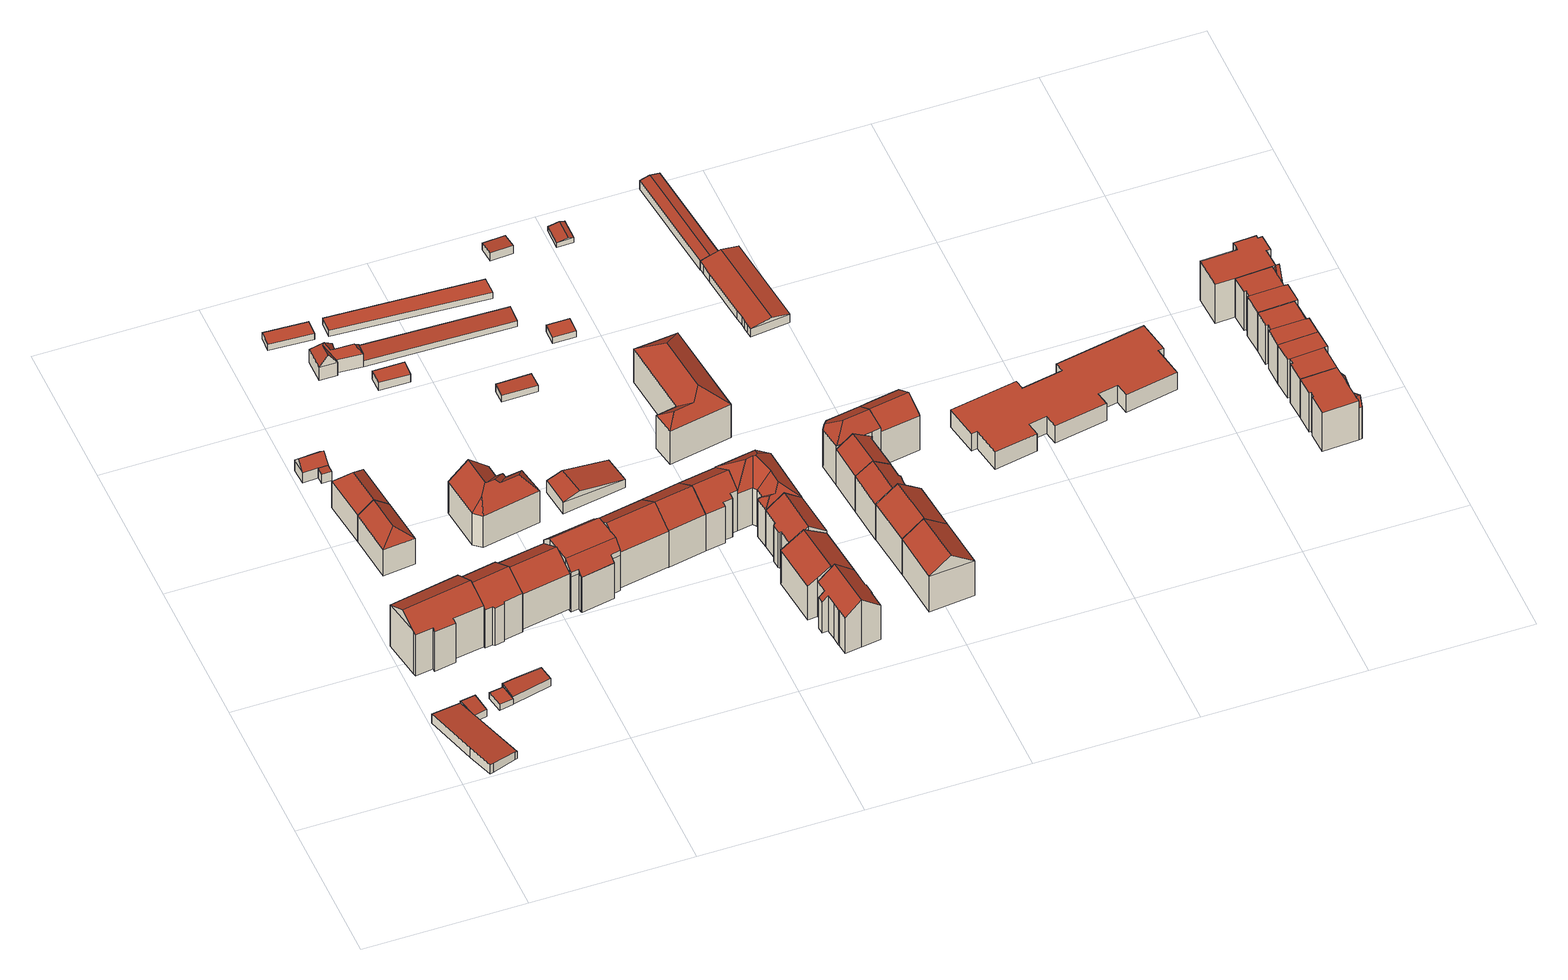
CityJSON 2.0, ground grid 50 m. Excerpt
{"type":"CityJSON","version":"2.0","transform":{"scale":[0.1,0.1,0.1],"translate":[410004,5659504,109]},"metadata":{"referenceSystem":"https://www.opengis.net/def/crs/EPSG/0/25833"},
"CityObjects":{
"building1":{"type":"Building","attributes":{"Dachtyp_tdc":"tdcPolyFlatRoof","Gemeindeschluessel":14612000,"Dachneigung":5.33,"QualitaetDacherkennung":78,"Geometrietyp2DReferenz":"3000","measuredHeight":3.58,"function":"31001_9998","roofType":"2100"},"geometry":[{"type":"Solid","lod":"2","boundaries":[[[[0,1,2,3]],[[1,4,5,2]],[[4,6,7,5]],[[6,8,9,7]],[[8,10,11,9]],[[10,12,13,11]],[[12,14,15,13]],[[14,0,3,15]],[[14,12,10,8,6,4,1,0]],[[3,2,5,7,9,11,13,15]]]],"semantics":{"surfaces":[{"type":"WallSurface"},{"type":"RoofSurface"},{"type":"GroundSurface"}],"values":[[0,0,0,0,0,0,0,0,1,2]]}}]},
"building2":{"type":"Building","attributes":{"Dachtyp_tdc":"tdcPolyFlatRoof","Gemeindeschluessel":14612000,"Dachneigung":5.72,"QualitaetDacherkennung":71,"Geometrietyp2DReferenz":"3000","measuredHeight":3.29,"function":"31001_9998","roofType":"2100"},"geometry":[{"type":"Solid","lod":"2","boundaries":[[[[16,17,18,19]],[[17,20,21,18]],[[20,22,23,21]],[[22,10,24,23]],[[10,16,19,24]],[[10,22,20,17,16]],[[19,18,21,23,24]]]],"semantics":{"surfaces":[{"type":"WallSurface"},{"type":"RoofSurface"},{"type":"GroundSurface"}],"values":[[0,0,0,0,0,1,2]]}}]},
"building3":{"type":"Building","attributes":{"Dachtyp_tdc":"tdcFreeFormRoof","Gemeindeschluessel":14612000,"Dachneigung":29.3,"QualitaetDacherkennung":76,"Geometrietyp2DReferenz":"3000","measuredHeight":19.93,"function":"31001_9998","roofType":"5000"},"geometry":[{"type":"Solid","lod":"2","boundaries":[[[[25,26,27,28]],[[26,29,30,27]],[[29,31,32,30]],[[31,33,34,32]],[[33,35,36,34]],[[35,37,38,36]],[[37,39,40,38]],[[39,41,42,40]],[[41,25,28,42]],[[43,44,37,35]],[[41,39,44,43,33,31,29,26,25]],[[35,33,43]],[[39,37,44]],[[28,27,30,32,34,36,38,40,42]]]],"semantics":{"surfaces":[{"type":"WallSurface"},{"type":"RoofSurface"},{"type":"GroundSurface"}],"values":[[0,0,0,0,0,0,0,0,0,1,1,0,0,2]]}}]},
"building4":{"type":"Building","attributes":{"Dachtyp_tdc":"tdcPolyFlatRoof","Gemeindeschluessel":14612000,"Dachneigung":0,"QualitaetDacherkennung":60,"Geometrietyp2DReferenz":"3000","measuredHeight":2.36,"function":"31001_9998","roofType":"1000"},"geometry":[{"type":"Solid","lod":"2","boundaries":[[[[45,46,47,48]],[[46,49,50,47]],[[49,51,52,50]],[[51,53,54,52]],[[53,45,48,54]],[[53,51,49,46,45]],[[48,47,50,52,54]]]],"semantics":{"surfaces":[{"type":"WallSurface"},{"type":"RoofSurface"},{"type":"GroundSurface"}],"values":[[0,0,0,0,0,1,2]]}}]},
"building5":{"type":"Building","attributes":{"Dachtyp_tdc":"tdcPolyFlatRoof","Gemeindeschluessel":14612000,"Dachneigung":4.84,"QualitaetDacherkennung":78,"Geometrietyp2DReferenz":"3000","measuredHeight":3.29,"function":"31001_9998","roofType":"2100"},"geometry":[{"type":"Solid","lod":"2","boundaries":[[[[55,56,57,58]],[[56,59,60,57]],[[59,61,62,60]],[[61,63,64,62]],[[63,65,66,64]],[[65,55,58,66]],[[65,63,61,59,56,55]],[[58,57,60,62,64,66]]]],"semantics":{"surfaces":[{"type":"WallSurface"},{"type":"RoofSurface"},{"type":"GroundSurface"}],"values":[[0,0,0,0,0,0,1,2]]}}]},
"building6":{"type":"Building","attributes":{"Dachtyp_tdc":"tdcHipAndGableRoof","Gemeindeschluessel":14612000,"Dachneigung":38.6,"QualitaetDacherkennung":89,"Geometrietyp2DReferenz":"3000","measuredHeight":14.1,"function":"31001_9998","roofType":"5000"},"geometry":[{"type":"Solid","lod":"2","boundaries":[[[[67,68,69]],[[70,71,72]],[[68,70,72,69]],[[71,67,69,72]],[[73,74,75,76]],[[70,68,74,73]],[[68,67,75,74]],[[67,71,76,75]],[[71,70,73,76]]]],"semantics":{"surfaces":[{"type":"RoofSurface"},{"type":"WallSurface"},{"type":"GroundSurface"}],"values":[[0,1,0,0,2,1,1,1,1]]}}]},
"building7":{"type":"Building","attributes":{"Dachtyp_tdc":"tdcHipAndGableRoof","Gemeindeschluessel":14612000,"Dachneigung":38.49,"QualitaetDacherkennung":86,"Geometrietyp2DReferenz":"3000","measuredHeight":14.1,"function":"31001_9998","roofType":"5000"},"geometry":[{"type":"Solid","lod":"2","boundaries":[[[[71,77,78,76]],[[77,79,80,78]],[[79,81,73,80]],[[81,71,76,73]],[[79,77,82]],[[71,81,72]],[[77,71,72,82]],[[81,79,82,72]],[[76,78,80,73]]]],"semantics":{"surfaces":[{"type":"WallSurface"},{"type":"RoofSurface"},{"type":"GroundSurface"}],"values":[[0,0,0,0,1,0,1,1,2]]}}]},
"building8":{"type":"Building","attributes":{"Gemeindeschluessel":14612000,"Geometrietyp2DReferenz":"3000","function":"31001_9998","roofType":"9999"},"children":["building8-1","building8-2"]},
"building8-1":{"type":"BuildingPart","attributes":{"Dachtyp_tdc":"tdcPolyFlatRoof","Dachneigung":5.84,"QualitaetDacherkennung":95,"Geometrietyp2DReferenz":"3000","measuredHeight":3.6,"roofType":"2100"},"parents":["building8"],"geometry":[{"type":"MultiSurface","lod":"2","boundaries":[[[83,84,85,86]],[[87,88,89,90]],[[88,83,86,89]],[[88,87,84,83]],[[86,85,90,89]]],"semantics":{"surfaces":[{"type":"WallSurface"},{"type":"RoofSurface"},{"type":"GroundSurface"}],"values":[0,0,0,1,2]}}]},
"building8-2":{"type":"BuildingPart","attributes":{"Dachtyp_tdc":"tdcGableRoof","Dachneigung":46.5,"QualitaetDacherkennung":87,"Geometrietyp2DReferenz":"3000","measuredHeight":6.7,"roofType":"3100"},"parents":["building8"],"geometry":[{"type":"MultiSurface","lod":"2","boundaries":[[[91,92,87,90,93]],[[94,95,96,85,84]],[[95,97,98,96]],[[97,99,100,98]],[[99,91,93,100]],[[101,102,103,104]],[[92,103,102,97,95,94]],[[97,102,101,99]],[[91,104,103,92]],[[99,101,104,91]],[[93,90,85,96,98,100]]],"semantics":{"surfaces":[{"type":"WallSurface"},{"type":"RoofSurface"},{"type":"GroundSurface"}],"values":[0,0,0,0,0,1,1,0,0,0,2]}}]},
"building9":{"type":"Building","attributes":{"Dachtyp_tdc":"tdcGableRoof","Gemeindeschluessel":14612000,"Dachneigung":30.77,"QualitaetDacherkennung":77,"Geometrietyp2DReferenz":"3000","measuredHeight":19.3,"function":"31001_9998","roofType":"3100"},"geometry":[{"type":"Solid","lod":"2","boundaries":[[[[105,106,107,108]],[[106,109,110,107]],[[109,111,112,110]],[[111,113,114,112]],[[113,115,116,114]],[[115,117,118,116]],[[117,119,120,118]],[[119,121,122,120]],[[121,123,124,122]],[[123,125,126,124]],[[125,127,128,126]],[[127,105,108,128]],[[123,121,119,117]],[[117,115,113,111,109,106,105,127,125,123]],[[108,107,110,112,114,116,118,120,122,124,126,128]]]],"semantics":{"surfaces":[{"type":"WallSurface"},{"type":"RoofSurface"},{"type":"GroundSurface"}],"values":[[0,0,0,0,0,0,0,0,0,0,0,0,1,1,2]]}}]},
"building10":{"type":"Building","attributes":{"Dachtyp_tdc":"tdcGableRoof","Gemeindeschluessel":14612000,"Dachneigung":33.99,"QualitaetDacherkennung":78,"Geometrietyp2DReferenz":"3000","measuredHeight":18.34,"function":"31001_9998","roofType":"3100"},"geometry":[{"type":"Solid","lod":"2","boundaries":[[[[129,130,131,132]],[[130,133,134,131]],[[133,135,136,134]],[[135,129,132,136]],[[133,130,137]],[[129,135,138]],[[130,129,138,137]],[[135,133,137,138]],[[132,131,134,136]]]],"semantics":{"surfaces":[{"type":"WallSurface"},{"type":"RoofSurface"},{"type":"GroundSurface"}],"values":[[0,0,0,0,0,0,1,1,2]]}}]},
"building11":{"type":"Building","attributes":{"Dachtyp_tdc":"tdcPolyFlatRoof","Gemeindeschluessel":14612000,"Dachneigung":0,"QualitaetDacherkennung":71,"Geometrietyp2DReferenz":"3000","measuredHeight":2.21,"function":"31001_2463","roofType":"1000"},"geometry":[{"type":"Solid","lod":"2","boundaries":[[[[139,140,141,142]],[[140,143,144,141]],[[143,145,146,144]],[[145,139,142,146]],[[145,143,140,139]],[[142,141,144,146]]]],"semantics":{"surfaces":[{"type":"WallSurface"},{"type":"RoofSurface"},{"type":"GroundSurface"}],"values":[[0,0,0,0,1,2]]}}]},
"building12":{"type":"Building","attributes":{"Dachtyp_tdc":"tdcFreeFormRoof","Gemeindeschluessel":14612000,"Dachneigung":42.05,"QualitaetDacherkennung":21,"Geometrietyp2DReferenz":"3000","measuredHeight":18.02,"function":"31001_9998","roofType":"5000"},"geometry":[{"type":"Solid","lod":"2","boundaries":[[[[147,148,149,150]],[[148,151,152,149]],[[151,153,154,152]],[[153,155,156,154]],[[155,157,158,156]],[[157,159,160,158]],[[159,161,162,160]],[[161,163,164,162]],[[163,147,150,164]],[[165,163,161]],[[166,167,168,169,170,165,161,159]],[[166,159,157]],[[167,166,157,155]],[[168,167,155,153]],[[169,168,153,151]],[[171,170,169,151,148]],[[171,148,147]],[[165,170,171,147,163]],[[150,149,152,154,156,158,160,162,164]]]],"semantics":{"surfaces":[{"type":"WallSurface"},{"type":"RoofSurface"},{"type":"GroundSurface"}],"values":[[0,0,0,0,0,0,0,0,0,1,1,1,1,1,1,1,0,1,2]]}}]},
"building13":{"type":"Building","attributes":{"Dachtyp_tdc":"tdcFreeFormRoof","Gemeindeschluessel":14612000,"Dachneigung":55.07,"QualitaetDacherkennung":4,"Geometrietyp2DReferenz":"3000","measuredHeight":9.67,"function":"31001_2000","roofType":"5000"},"geometry":[{"type":"Solid","lod":"2","boundaries":[[[[172,173,174,175]],[[173,176,177,174]],[[176,178,179,177]],[[178,180,181,179]],[[180,182,183,181]],[[182,184,185,183]],[[184,186,187,185]],[[186,172,175,187]],[[188,189,186,184]],[[190,188,184,182]],[[191,192,190,182,180]],[[191,180,178]],[[192,191,178,176]],[[193,189,188,190,192,176,173]],[[193,173,172]],[[189,193,172,186]],[[175,174,177,179,181,183,185,187]]]],"semantics":{"surfaces":[{"type":"WallSurface"},{"type":"RoofSurface"},{"type":"GroundSurface"}],"values":[[0,0,0,0,0,0,0,0,1,1,1,0,1,1,1,1,2]]}}]},
"building14":{"type":"Building","attributes":{"Dachtyp_tdc":"tdcFreeFormRoof","Gemeindeschluessel":14612000,"Dachneigung":2.43,"QualitaetDacherkennung":58,"Geometrietyp2DReferenz":"3000","measuredHeight":18.88,"function":"31001_9998","roofType":"5000"},"geometry":[{"type":"Solid","lod":"2","boundaries":[[[[194,195,196,197]],[[198,199,200,201]],[[199,202,203,200]],[[202,204,205,203]],[[204,206,207,205]],[[206,208,209,207]],[[208,210,211,209]],[[210,212,213,211]],[[212,214,215,213]],[[214,216,217,215]],[[216,218,219,217]],[[218,220,221,219]],[[220,194,197,221]],[[222,223,224,225]],[[226,227,228,229,230,231,232,233,208,234]],[[229,228,223,222]],[[206,234,208]],[[210,208,233]],[[195,194,225,224]],[[198,195,224,223]],[[202,199,228,227]],[[199,198,223,228]],[[204,202,227,226]],[[206,204,226,234]],[[212,210,233,232]],[[214,212,232,231]],[[216,214,231,230]],[[194,220,222,225]],[[218,216,230,229]],[[220,218,229,222]],[[197,196,201,200,203,205,207,209,211,213,215,217,219,221]],[[195,198,201,196]]]],"semantics":{"surfaces":[{"type":"WallSurface"},{"type":"RoofSurface"},{"type":"GroundSurface"}],"values":[[0,0,0,0,0,0,0,0,0,0,0,0,0,1,1,1,0,0,0,0,0,0,0,0,0,0,0,0,0,0,2,0]]}}]},
"building15":{"type":"Building","attributes":{"Dachtyp_tdc":"tdcPolyFlatRoof","Gemeindeschluessel":14612000,"Dachneigung":0,"QualitaetDacherkennung":96,"Geometrietyp2DReferenz":"3000","measuredHeight":3.06,"function":"31001_2000","roofType":"1000"},"geometry":[{"type":"Solid","lod":"2","boundaries":[[[[235,236,237,238]],[[236,239,240,237]],[[239,241,242,240]],[[241,235,238,242]],[[241,239,236,235]],[[238,237,240,242]]]],"semantics":{"surfaces":[{"type":"WallSurface"},{"type":"RoofSurface"},{"type":"GroundSurface"}],"values":[[0,0,0,0,1,2]]}}]},
"building16":{"type":"Building","attributes":{"Dachtyp_tdc":"tdcGableRoof","Gemeindeschluessel":14612000,"Dachneigung":35.27,"QualitaetDacherkennung":78,"Geometrietyp2DReferenz":"3000","measuredHeight":19.08,"function":"31001_9998","roofType":"3100"},"geometry":[{"type":"Solid","lod":"2","boundaries":[[[[243,244,245,246]],[[244,247,248,245]],[[247,249,250,248]],[[249,243,246,250]],[[247,244,251]],[[243,249,252]],[[244,243,252,251]],[[249,247,251,252]],[[246,245,248,250]]]],"semantics":{"surfaces":[{"type":"WallSurface"},{"type":"RoofSurface"},{"type":"GroundSurface"}],"values":[[0,0,0,0,0,0,1,1,2]]}}]},
"building17":{"type":"Building","attributes":{"Dachtyp_tdc":"tdcGableRoof","Gemeindeschluessel":14612000,"Dachneigung":12.11,"QualitaetDacherkennung":10,"Geometrietyp2DReferenz":"3000","measuredHeight":6.12,"function":"31001_9998","roofType":"3100"},"geometry":[{"type":"Solid","lod":"2","boundaries":[[[[253,254,255,256]],[[254,257,258,255]],[[257,259,260,258]],[[259,253,256,260]],[[257,254,261]],[[253,259,262]],[[254,253,262,261]],[[259,257,261,262]],[[256,255,258,260]]]],"semantics":{"surfaces":[{"type":"WallSurface"},{"type":"RoofSurface"},{"type":"GroundSurface"}],"values":[[0,0,0,0,0,0,1,1,2]]}}]},
"building18":{"type":"Building","attributes":{"Dachtyp_tdc":"tdcPolyFlatRoof","Gemeindeschluessel":14612000,"Dachneigung":3.28,"QualitaetDacherkennung":71,"Geometrietyp2DReferenz":"3000","measuredHeight":2.56,"function":"31001_2000","roofType":"2100"},"geometry":[{"type":"Solid","lod":"2","boundaries":[[[[263,264,175,174]],[[264,265,266,175]],[[265,267,268,266]],[[267,269,270,268]],[[269,263,174,270]],[[269,267,265,264,263]],[[174,175,266,268,270]]]],"semantics":{"surfaces":[{"type":"WallSurface"},{"type":"RoofSurface"},{"type":"GroundSurface"}],"values":[[0,0,0,0,0,1,2]]}}]},
"building19":{"type":"Building","attributes":{"Dachtyp_tdc":"tdcPolyFlatRoof","Gemeindeschluessel":14612000,"Dachneigung":0,"QualitaetDacherkennung":78,"Geometrietyp2DReferenz":"3000","measuredHeight":2.29,"function":"31001_2463","roofType":"1000"},"geometry":[{"type":"Solid","lod":"2","boundaries":[[[[271,272,273,274]],[[272,275,276,273]],[[275,277,278,276]],[[277,271,274,278]],[[277,275,272,271]],[[274,273,276,278]]]],"semantics":{"surfaces":[{"type":"WallSurface"},{"type":"RoofSurface"},{"type":"GroundSurface"}],"values":[[0,0,0,0,1,2]]}}]},
"building20":{"type":"Building","attributes":{"Dachtyp_tdc":"tdcGableRoof","Gemeindeschluessel":14612000,"Dachneigung":35.38,"QualitaetDacherkennung":69,"Geometrietyp2DReferenz":"3000","measuredHeight":19.37,"function":"31001_9998","roofType":"3100"},"geometry":[{"type":"Solid","lod":"2","boundaries":[[[[279,280,281,282]],[[280,283,284,281]],[[283,285,286,284]],[[285,279,282,286]],[[283,280,287]],[[279,285,288]],[[280,279,288,287]],[[285,283,287,288]],[[282,281,284,286]]]],"semantics":{"surfaces":[{"type":"WallSurface"},{"type":"RoofSurface"},{"type":"GroundSurface"}],"values":[[0,0,0,0,0,0,1,1,2]]}}]},
"building21":{"type":"Building","attributes":{"Dachtyp_tdc":"tdcPolyFlatRoof","Gemeindeschluessel":14612000,"Dachneigung":4.58,"QualitaetDacherkennung":67,"Geometrietyp2DReferenz":"3000","measuredHeight":2.92,"function":"31001_9998","roofType":"2100"},"geometry":[{"type":"Solid","lod":"2","boundaries":[[[[289,290,291,292]],[[290,293,294,291]],[[293,295,296,294]],[[295,289,292,296]],[[295,293,290,289]],[[292,291,294,296]]]],"semantics":{"surfaces":[{"type":"WallSurface"},{"type":"RoofSurface"},{"type":"GroundSurface"}],"values":[[0,0,0,0,1,2]]}}]},
"building22":{"type":"Building","attributes":{"Dachtyp_tdc":"tdcFreeFormRoof","Gemeindeschluessel":14612000,"Dachneigung":35.42,"QualitaetDacherkennung":76,"Geometrietyp2DReferenz":"3000","measuredHeight":19.41,"function":"31001_9998","roofType":"5000"},"geometry":[{"type":"Solid","lod":"2","boundaries":[[[[283,280,281,284]],[[280,297,298,281]],[[297,299,300,298]],[[299,301,302,300]],[[301,303,304,302]],[[303,305,306,304]],[[305,307,308,306]],[[307,283,284,308]],[[309,310,297,280]],[[301,299,310,309,283,307,305,303]],[[280,283,309]],[[299,297,310]],[[284,281,298,300,302,304,306,308]]]],"semantics":{"surfaces":[{"type":"WallSurface"},{"type":"RoofSurface"},{"type":"GroundSurface"}],"values":[[0,0,0,0,0,0,0,0,1,1,0,0,2]]}}]},
"building23":{"type":"Building","attributes":{"Dachtyp_tdc":"tdcGableRoof","Gemeindeschluessel":14612000,"Dachneigung":39.63,"QualitaetDacherkennung":85,"Geometrietyp2DReferenz":"3000","measuredHeight":18.21,"function":"31001_9998","roofType":"3100"},"geometry":[{"type":"Solid","lod":"2","boundaries":[[[[311,312,313,314]],[[312,315,316,313]],[[315,317,318,316]],[[317,319,320,318]],[[319,321,322,320]],[[321,323,324,322]],[[323,325,326,324]],[[325,327,328,326]],[[327,329,330,328]],[[329,331,332,330]],[[331,333,334,332]],[[333,335,336,334]],[[335,337,338,336]],[[337,339,340,338]],[[339,341,342,340]],[[341,343,344,342]],[[343,345,346,344]],[[345,311,314,346]],[[341,339,337,335,333,331,329,327,325]],[[325,323,321,319,317,315,312,311,345,343,341]],[[314,313,316,318,320,322,324,326,328,330,332,334,336,338,340,342,344,346]]]],"semantics":{"surfaces":[{"type":"WallSurface"},{"type":"RoofSurface"},{"type":"GroundSurface"}],"values":[[0,0,0,0,0,0,0,0,0,0,0,0,0,0,0,0,0,0,1,1,2]]}}]},
"building24":{"type":"Building","attributes":{"Dachtyp_tdc":"tdcGableRoof","Gemeindeschluessel":14612000,"Dachneigung":33.53,"QualitaetDacherkennung":82,"Geometrietyp2DReferenz":"3000","measuredHeight":17.91,"function":"31001_9998","roofType":"3100"},"geometry":[{"type":"Solid","lod":"2","boundaries":[[[[347,348,349,350]],[[348,351,352,349]],[[351,353,354,352]],[[353,355,328,354]],[[355,356,357,328]],[[356,358,324,357]],[[358,359,360,324]],[[359,347,350,360]],[[356,355,353,351]],[[351,348,347,359,358,356]],[[350,349,352,354,328,357,324,360]]]],"semantics":{"surfaces":[{"type":"WallSurface"},{"type":"RoofSurface"},{"type":"GroundSurface"}],"values":[[0,0,0,0,0,0,0,0,1,1,2]]}}]},
"building25":{"type":"Building","attributes":{"Dachtyp_tdc":"tdcGableRoof","Gemeindeschluessel":14612000,"Dachneigung":37.33,"QualitaetDacherkennung":91,"Geometrietyp2DReferenz":"3000","measuredHeight":18.45,"function":"31001_9998","roofType":"3100"},"geometry":[{"type":"Solid","lod":"2","boundaries":[[[[361,362,363,364]],[[362,365,366,363]],[[365,367,368,366]],[[367,369,370,368]],[[369,371,372,370]],[[371,373,374,372]],[[373,375,376,374]],[[375,377,378,376]],[[377,379,380,378]],[[379,381,382,380]],[[381,383,384,382]],[[383,361,364,384]],[[379,377,375,373]],[[373,371,369,367,365,362,361,383,381,379]],[[364,363,366,368,370,372,374,376,378,380,382,384]]]],"semantics":{"surfaces":[{"type":"WallSurface"},{"type":"RoofSurface"},{"type":"GroundSurface"}],"values":[[0,0,0,0,0,0,0,0,0,0,0,0,1,1,2]]}}]},
"building26":{"type":"Building","attributes":{"Dachtyp_tdc":"tdcFreeFormRoof","Gemeindeschluessel":14612000,"Dachneigung":40.19,"QualitaetDacherkennung":15,"Geometrietyp2DReferenz":"3000","measuredHeight":19.75,"function":"31001_9998","roofType":"5000"},"geometry":[{"type":"Solid","lod":"2","boundaries":[[[[385,386,387,372]],[[386,388,389,387]],[[388,390,391,389]],[[390,392,393,391]],[[392,394,395,393]],[[394,396,397,395]],[[396,398,399,397]],[[398,400,401,399]],[[400,402,403,401]],[[402,404,376,403]],[[404,385,372,376]],[[405,406,407,408,404,402]],[[405,402,400]],[[409,410,406,405,400,398]],[[409,398,396]],[[410,409,396,394]],[[407,406,410,394,392]],[[411,408,407,392,390]],[[412,413,411,390,388]],[[412,388,386]],[[413,412,386,385]],[[408,411,413,385,404]],[[372,387,389,391,393,395,397,399,401,403,376]]]],"semantics":{"surfaces":[{"type":"WallSurface"},{"type":"RoofSurface"},{"type":"GroundSurface"}],"values":[[0,0,0,0,0,0,0,0,0,0,0,1,1,1,1,1,1,1,1,1,1,1,2]]}}]},
"building27":{"type":"Building","attributes":{"Dachtyp_tdc":"tdcPolyFlatRoof","Gemeindeschluessel":14612000,"Dachneigung":2.77,"QualitaetDacherkennung":98,"Geometrietyp2DReferenz":"3000","measuredHeight":2.68,"function":"31001_9998","roofType":"2100"},"geometry":[{"type":"Solid","lod":"2","boundaries":[[[[414,415,416,417]],[[415,418,419,416]],[[418,420,421,419]],[[420,414,417,421]],[[420,418,415,414]],[[417,416,419,421]]]],"semantics":{"surfaces":[{"type":"WallSurface"},{"type":"RoofSurface"},{"type":"GroundSurface"}],"values":[[0,0,0,0,1,2]]}}]},
"building28":{"type":"Building","attributes":{"Dachtyp_tdc":"tdcFreeFormRoof","Gemeindeschluessel":14612000,"Dachneigung":37.81,"QualitaetDacherkennung":87,"Geometrietyp2DReferenz":"3000","measuredHeight":18.29,"function":"31001_9998","roofType":"5000"},"geometry":[{"type":"Solid","lod":"2","boundaries":[[[[422,423,424,425]],[[423,426,427,424]],[[426,428,429,427]],[[428,430,431,429]],[[430,432,433,431]],[[432,422,425,433]],[[434,432,430]],[[435,436,434,430,428]],[[437,435,428,426]],[[437,426,423]],[[436,435,437,423,422]],[[434,436,422,432]],[[425,424,427,429,431,433]]]],"semantics":{"surfaces":[{"type":"WallSurface"},{"type":"RoofSurface"},{"type":"GroundSurface"}],"values":[[0,0,0,0,0,0,1,1,1,1,1,1,2]]}}]},
"building29":{"type":"Building","attributes":{"Dachtyp_tdc":"tdcPolyFlatRoof","Gemeindeschluessel":14612000,"Dachneigung":6.78,"QualitaetDacherkennung":88,"Geometrietyp2DReferenz":"3000","measuredHeight":3.2,"function":"31001_9998","roofType":"2100"},"geometry":[{"type":"Solid","lod":"2","boundaries":[[[[438,439,440,441]],[[439,442,443,440]],[[442,444,445,443]],[[444,438,441,445]],[[444,442,439,438]],[[441,440,443,445]]]],"semantics":{"surfaces":[{"type":"WallSurface"},{"type":"RoofSurface"},{"type":"GroundSurface"}],"values":[[0,0,0,0,1,2]]}}]},
"building30":{"type":"Building","attributes":{"Dachtyp_tdc":"tdcGableRoof","Gemeindeschluessel":14612000,"Dachneigung":36.65,"QualitaetDacherkennung":77,"Geometrietyp2DReferenz":"3000","measuredHeight":18.91,"function":"31001_9998","roofType":"3100"},"geometry":[{"type":"Solid","lod":"2","boundaries":[[[[446,447,448,449]],[[447,450,451,448]],[[450,452,453,451]],[[452,446,449,453]],[[450,447,454]],[[446,452,455]],[[447,446,455,454]],[[452,450,454,455]],[[449,448,451,453]]]],"semantics":{"surfaces":[{"type":"WallSurface"},{"type":"RoofSurface"},{"type":"GroundSurface"}],"values":[[0,0,0,0,0,0,1,1,2]]}}]},
"building31":{"type":"Building","attributes":{"Dachtyp_tdc":"tdcGableRoof","Gemeindeschluessel":14612000,"Dachneigung":12.33,"QualitaetDacherkennung":81,"Geometrietyp2DReferenz":"3000","measuredHeight":2.38,"function":"31001_9998","roofType":"3100"},"geometry":[{"type":"Solid","lod":"2","boundaries":[[[[456,457,458,459]],[[457,460,461,458]],[[460,462,463,461]],[[462,456,459,463]],[[460,457,464]],[[456,462,465]],[[457,456,465,464]],[[462,460,464,465]],[[459,458,461,463]]]],"semantics":{"surfaces":[{"type":"WallSurface"},{"type":"RoofSurface"},{"type":"GroundSurface"}],"values":[[0,0,0,0,0,0,1,1,2]]}}]},
"building32":{"type":"Building","attributes":{"Dachtyp_tdc":"tdcGableRoof","Gemeindeschluessel":14612000,"Dachneigung":36.43,"QualitaetDacherkennung":78,"Geometrietyp2DReferenz":"3000","measuredHeight":18.87,"function":"31001_9998","roofType":"3100"},"geometry":[{"type":"Solid","lod":"2","boundaries":[[[[446,466,467,449]],[[466,468,453,467]],[[468,469,470,453]],[[469,471,472,470]],[[471,473,474,472]],[[473,475,476,474]],[[475,446,449,476]],[[471,469,468,466]],[[466,446,475,473,471]],[[449,467,453,470,472,474,476]]]],"semantics":{"surfaces":[{"type":"WallSurface"},{"type":"RoofSurface"},{"type":"GroundSurface"}],"values":[[0,0,0,0,0,0,0,1,1,2]]}}]},
"building33":{"type":"Building","attributes":{"Dachtyp_tdc":"tdcFreeFormRoof","Gemeindeschluessel":14612000,"Dachneigung":33.91,"QualitaetDacherkennung":90,"Geometrietyp2DReferenz":"3000","measuredHeight":17.31,"function":"31001_9998","roofType":"5000"},"geometry":[{"type":"Solid","lod":"2","boundaries":[[[[477,478,479,480]],[[478,481,482,479]],[[481,483,484,482]],[[483,485,486,484]],[[485,487,488,486]],[[487,489,490,488]],[[489,491,492,490]],[[491,477,480,492]],[[491,493,494,477]],[[493,489,487,485,483,481,478,494]],[[478,477,494]],[[491,489,493]],[[480,479,482,484,486,488,490,492]]]],"semantics":{"surfaces":[{"type":"WallSurface"},{"type":"RoofSurface"},{"type":"GroundSurface"}],"values":[[0,0,0,0,0,0,0,0,1,1,0,0,2]]}}]},
"building34":{"type":"Building","attributes":{"Dachtyp_tdc":"tdcGableRoof","Gemeindeschluessel":14612000,"Dachneigung":33.62,"QualitaetDacherkennung":83,"Geometrietyp2DReferenz":"3000","measuredHeight":17.4,"function":"31001_9998","roofType":"3100"},"geometry":[{"type":"Solid","lod":"2","boundaries":[[[[495,496,497,498]],[[496,477,499,497]],[[477,500,501,499]],[[500,502,503,501]],[[502,504,505,503]],[[504,506,507,505]],[[506,495,498,507]],[[502,500,477,496]],[[496,495,506,504,502]],[[498,497,499,501,503,505,507]]]],"semantics":{"surfaces":[{"type":"WallSurface"},{"type":"RoofSurface"},{"type":"GroundSurface"}],"values":[[0,0,0,0,0,0,0,1,1,2]]}}]},
"building35":{"type":"Building","attributes":{"Dachtyp_tdc":"tdcFreeFormRoof","Gemeindeschluessel":14612000,"Dachneigung":19.74,"QualitaetDacherkennung":43,"Geometrietyp2DReferenz":"3000","measuredHeight":17.25,"function":"31001_9998","roofType":"5000"},"geometry":[{"type":"Solid","lod":"2","boundaries":[[[[508,509,510,511]],[[509,512,513,510]],[[512,514,515,513]],[[514,516,505,515]],[[516,517,501,505]],[[517,508,511,501]],[[518,519,520,508,517]],[[516,514,521,519,518]],[[519,521,512,509,520]],[[517,516,518]],[[514,512,521]],[[509,508,520]],[[511,510,513,515,505,501]]]],"semantics":{"surfaces":[{"type":"WallSurface"},{"type":"RoofSurface"},{"type":"GroundSurface"}],"values":[[0,0,0,0,0,0,1,1,1,0,0,0,2]]}}]},
"building36":{"type":"Building","attributes":{"Dachtyp_tdc":"tdcGableRoof","Gemeindeschluessel":14612000,"Dachneigung":33.16,"QualitaetDacherkennung":68,"Geometrietyp2DReferenz":"3000","measuredHeight":17.31,"function":"31001_9998","roofType":"3100"},"geometry":[{"type":"Solid","lod":"2","boundaries":[[[[522,523,524,515]],[[523,512,513,524]],[[512,525,526,513]],[[525,527,528,526]],[[527,529,530,528]],[[529,531,532,530]],[[531,533,534,532]],[[533,522,515,534]],[[529,527,525,512,523]],[[523,522,533,531,529]],[[515,524,513,526,528,530,532,534]]]],"semantics":{"surfaces":[{"type":"WallSurface"},{"type":"RoofSurface"},{"type":"GroundSurface"}],"values":[[0,0,0,0,0,0,0,0,1,1,2]]}}]},
"building37":{"type":"Building","attributes":{"Dachtyp_tdc":"tdcGableRoof","Gemeindeschluessel":14612000,"Dachneigung":12.84,"QualitaetDacherkennung":94,"Geometrietyp2DReferenz":"3000","measuredHeight":4.57,"function":"31001_9998","roofType":"3100"},"geometry":[{"type":"Solid","lod":"2","boundaries":[[[[535,536,537,538]],[[536,539,540,537]],[[539,541,542,540]],[[541,543,544,542]],[[543,545,546,544]],[[545,547,548,546]],[[547,549,550,548]],[[549,551,552,550]],[[551,553,554,552]],[[553,555,556,554]],[[555,535,538,556]],[[547,545,543,541,539,536,535,555,557,558,559]],[[560,561,558,557]],[[551,561,560,553]],[[553,560,557,555]],[[549,559,558,561,551]],[[547,559,549]],[[538,537,540,542,544,546,548,550,552,554,556]]]],"semantics":{"surfaces":[{"type":"WallSurface"},{"type":"RoofSurface"},{"type":"GroundSurface"}],"values":[[0,0,0,0,0,0,0,0,0,0,0,1,1,0,0,0,0,2]]}}]},
"building38":{"type":"Building","attributes":{"Dachtyp_tdc":"tdcFreeFormRoof","Gemeindeschluessel":14612000,"Dachneigung":10.49,"QualitaetDacherkennung":95,"Geometrietyp2DReferenz":"3000","measuredHeight":3.97,"function":"31001_9998","roofType":"5000"},"geometry":[{"type":"Solid","lod":"2","boundaries":[[[[549,547,562,563]],[[547,564,565,562]],[[564,566,567,565]],[[566,549,563,567]],[[568,566,564]],[[569,568,564,547]],[[569,547,549]],[[568,569,549,566]],[[563,562,565,567]]]],"semantics":{"surfaces":[{"type":"WallSurface"},{"type":"RoofSurface"},{"type":"GroundSurface"}],"values":[[0,0,0,0,0,1,0,1,2]]}}]},
"building39":{"type":"Building","attributes":{"Dachtyp_tdc":"tdcPolyFlatRoof","Gemeindeschluessel":14612000,"Dachneigung":0,"QualitaetDacherkennung":90,"Geometrietyp2DReferenz":"3000","measuredHeight":6.78,"function":"31001_9998","roofType":"1000"},"geometry":[{"type":"Solid","lod":"2","boundaries":[[[[570,571,572,573]],[[571,574,575,572]],[[574,576,577,575]],[[576,578,579,577]],[[578,580,581,579]],[[580,582,583,581]],[[582,584,585,583]],[[584,586,587,585]],[[586,588,589,587]],[[588,590,591,589]],[[588,586,584,582,580,578,576,574,571,570,592,593,594,595,596,597,598,599,600,590]],[[591,601,602,603,604,605,606,607,608,609,573,572,575,577,579,581,583,585,587,589]],[[590,600,601,591]],[[600,599,602,601]],[[599,598,603,602]],[[598,597,604,603]],[[597,596,605,604]],[[596,595,606,605]],[[595,594,607,606]],[[594,593,608,607]],[[593,592,609,608]],[[592,570,573,609]]]],"semantics":{"surfaces":[{"type":"WallSurface"},{"type":"RoofSurface"},{"type":"GroundSurface"}],"values":[[0,0,0,0,0,0,0,0,0,0,1,2,0,0,0,0,0,0,0,0,0,0]]}}]},
"building40":{"type":"Building","attributes":{"Gemeindeschluessel":14612000,"Geometrietyp2DReferenz":"3000","function":"31001_9998","roofType":"9999"},"children":["building40-1","building40-2","building40-3"]},
"building40-1":{"type":"BuildingPart","attributes":{"Dachtyp_tdc":"tdcPolyFlatRoof","Dachneigung":0,"QualitaetDacherkennung":95,"Geometrietyp2DReferenz":"3000","measuredHeight":15.04,"roofType":"1000"},"parents":["building40"],"geometry":[{"type":"MultiSurface","lod":"2","boundaries":[[[610,611,612,613]],[[611,614,612]],[[615,616,617,618,619]],[[616,620,621,617]],[[620,622,623,621]],[[622,624,625,623]],[[624,626,627,625]],[[626,628,629,627]],[[628,630,631,632,629]],[[610,613,633]],[[630,628,626,624,622,620,616,615,634,635,636,611,610]],[[612,637,618,617,621,623,625,627,629,632,638,613]]],"semantics":{"surfaces":[{"type":"WallSurface"},{"type":"RoofSurface"},{"type":"GroundSurface"}],"values":[0,0,0,0,0,0,0,0,0,0,1,2]}}]},
"building40-2":{"type":"BuildingPart","attributes":{"Dachtyp_tdc":"tdcGableRoof","Dachneigung":34.71,"QualitaetDacherkennung":14,"Geometrietyp2DReferenz":"3000","measuredHeight":15.73,"roofType":"3100"},"parents":["building40"],"geometry":[{"type":"MultiSurface","lod":"2","boundaries":[[[614,639,640,612]],[[639,641,642,640]],[[641,643,644,642]],[[643,645,646,644]],[[645,619,618,646]],[[643,641,639,614,636,647]],[[647,634,619,645,643]],[[637,612,640,642,644,646,618]]],"semantics":{"surfaces":[{"type":"WallSurface"},{"type":"RoofSurface"},{"type":"GroundSurface"}],"values":[0,0,0,0,0,1,1,2]}}]},
"building40-3":{"type":"BuildingPart","attributes":{"Dachtyp_tdc":"tdcGableRoof","Dachneigung":22.01,"QualitaetDacherkennung":23,"Geometrietyp2DReferenz":"3000","measuredHeight":13.97,"roofType":"3100"},"parents":["building40"],"geometry":[{"type":"MultiSurface","lod":"2","boundaries":[[[631,648,649,632]],[[648,650,651,649]],[[650,652,653,651]],[[652,654,655,653]],[[654,633,613,655]],[[650,648,631,656]],[[656,633,654,652,650]],[[613,638,632,649,651,653,655]]],"semantics":{"surfaces":[{"type":"WallSurface"},{"type":"RoofSurface"},{"type":"GroundSurface"}],"values":[0,0,0,0,0,1,1,2]}}]},
"building41":{"type":"Building","attributes":{"Gemeindeschluessel":14612000,"Geometrietyp2DReferenz":"3000","function":"31001_9998","roofType":"9999"},"children":["building41-1","building41-2","building41-3"]},
"building41-1":{"type":"BuildingPart","attributes":{"Dachtyp_tdc":"tdcPolyFlatRoof","Dachneigung":0,"QualitaetDacherkennung":74,"Geometrietyp2DReferenz":"3000","measuredHeight":15.02,"roofType":"1000"},"parents":["building41"],"geometry":[{"type":"MultiSurface","lod":"2","boundaries":[[[657,658,659,660]],[[658,661,662,659]],[[658,657,663,664,665,666,667,661]],[[662,668,669,670,671,672,660,659]],[[661,667,668,662]],[[667,666,669,668]],[[666,665,670,669]],[[665,664,671,670]],[[664,663,672,671]]],"semantics":{"surfaces":[{"type":"WallSurface"},{"type":"RoofSurface"},{"type":"GroundSurface"}],"values":[0,0,1,2,0,0,0,0,0]}}]},
"building41-2":{"type":"BuildingPart","attributes":{"Dachtyp_tdc":"tdcPolyFlatRoof","Dachneigung":0,"QualitaetDacherkennung":92,"Geometrietyp2DReferenz":"3000","measuredHeight":15.03,"roofType":"1000"},"parents":["building41"],"geometry":[{"type":"MultiSurface","lod":"2","boundaries":[[[630,628,629,632,673]],[[628,674,675,629]],[[674,676,677,675]],[[676,657,660,677]],[[657,676,674,628,630,678,663]],[[672,679,632,629,675,677,660]],[[678,679,672,663]],[[678,680,679]]],"semantics":{"surfaces":[{"type":"WallSurface"},{"type":"RoofSurface"},{"type":"GroundSurface"}],"values":[0,0,0,0,1,2,0,0]}}]},
"building41-3":{"type":"BuildingPart","attributes":{"Dachtyp_tdc":"tdcPolyFlatRoof","Dachneigung":56.93,"QualitaetDacherkennung":39,"Geometrietyp2DReferenz":"3000","measuredHeight":14.02,"roofType":"2100"},"parents":["building41"],"geometry":[{"type":"MultiSurface","lod":"2","boundaries":[[[681,682,649,683]],[[682,673,632,649]],[[680,684,685,679]],[[684,681,683,685]],[[684,680,673,682,681]],[[683,649,632,679,685]]],"semantics":{"surfaces":[{"type":"WallSurface"},{"type":"RoofSurface"},{"type":"GroundSurface"}],"values":[0,0,0,0,1,2]}}]},
"building42":{"type":"Building","attributes":{"Gemeindeschluessel":14612000,"Geometrietyp2DReferenz":"3000","function":"31001_9998","roofType":"9999"},"children":["building42-1","building42-2","building42-3"]},
"building42-1":{"type":"BuildingPart","attributes":{"Dachtyp_tdc":"tdcPolyFlatRoof","Dachneigung":0,"QualitaetDacherkennung":75,"Geometrietyp2DReferenz":"3000","measuredHeight":15.04,"roofType":"1000"},"parents":["building42"],"geometry":[{"type":"MultiSurface","lod":"2","boundaries":[[[686,687,688,689]],[[687,690,691,688]],[[690,666,669,691]],[[666,667,668,669]],[[667,661,662,668]],[[661,692,693,662]],[[692,694,695,693]],[[692,661,667,666,690,687,686,694]],[[689,688,691,669,668,662,693,695]]],"semantics":{"surfaces":[{"type":"WallSurface"},{"type":"RoofSurface"},{"type":"GroundSurface"}],"values":[0,0,0,0,0,0,0,1,2]}}]},
"building42-2":{"type":"BuildingPart","attributes":{"Dachtyp_tdc":"tdcPolyFlatRoof","Dachneigung":0,"QualitaetDacherkennung":93,"Geometrietyp2DReferenz":"3000","measuredHeight":15.04,"roofType":"1000"},"parents":["building42"],"geometry":[{"type":"MultiSurface","lod":"2","boundaries":[[[696,697,698]],[[696,686,689,697]],[[694,699,700,695]],[[699,701,702,700]],[[701,703,704,702]],[[703,705,706,707,704]],[[703,701,699,694,686,696,705]],[[707,697,689,695,700,702,704]]],"semantics":{"surfaces":[{"type":"WallSurface"},{"type":"RoofSurface"},{"type":"GroundSurface"}],"values":[0,0,0,0,0,0,1,2]}}]},
"building42-3":{"type":"BuildingPart","attributes":{"Dachtyp_tdc":"tdcPolyFlatRoof","Dachneigung":12.81,"QualitaetDacherkennung":67,"Geometrietyp2DReferenz":"3000","measuredHeight":13.05,"roofType":"2100"},"parents":["building42"],"geometry":[{"type":"MultiSurface","lod":"2","boundaries":[[[706,708,709,707]],[[708,710,711,709]],[[710,712,713,711]],[[712,698,697,713]],[[698,712,710,708,706]],[[707,709,711,713,697]]],"semantics":{"surfaces":[{"type":"WallSurface"},{"type":"RoofSurface"},{"type":"GroundSurface"}],"values":[0,0,0,0,1,2]}}]},
"building43":{"type":"Building","attributes":{"Gemeindeschluessel":14612000,"Geometrietyp2DReferenz":"3000","function":"31001_9998","roofType":"9999"},"children":["building43-1","building43-2","building43-3"]},
"building43-1":{"type":"BuildingPart","attributes":{"Dachtyp_tdc":"tdcPolyFlatRoof","Dachneigung":0,"QualitaetDacherkennung":76,"Geometrietyp2DReferenz":"3000","measuredHeight":15.03,"roofType":"1000"},"parents":["building43"],"geometry":[{"type":"MultiSurface","lod":"2","boundaries":[[[714,715,716,717]],[[718,719,720,721]],[[719,722,723,720]],[[722,724,709,723]],[[724,705,707,709]],[[705,703,704,707]],[[703,714,717,704]],[[703,705,724,722,719,718,715,714]],[[717,716,721,720,723,709,707,704]]],"semantics":{"surfaces":[{"type":"WallSurface"},{"type":"RoofSurface"},{"type":"GroundSurface"}],"values":[0,0,0,0,0,0,0,1,2]}}]},
"building43-2":{"type":"BuildingPart","attributes":{"Dachtyp_tdc":"tdcPolyFlatRoof","Dachneigung":0,"QualitaetDacherkennung":93,"Geometrietyp2DReferenz":"3000","measuredHeight":15.04,"roofType":"1000"},"parents":["building43"],"geometry":[{"type":"MultiSurface","lod":"2","boundaries":[[[725,718,721,726,727]],[[715,728,729,716]],[[728,730,731,729]],[[730,732,733,731]],[[732,734,735,736,737,733]],[[732,730,728,715,718,725,738,739,734]],[[737,726,721,716,729,731,733]]],"semantics":{"surfaces":[{"type":"WallSurface"},{"type":"RoofSurface"},{"type":"GroundSurface"}],"values":[0,0,0,0,0,1,2]}}]},
"building43-3":{"type":"BuildingPart","attributes":{"Dachtyp_tdc":"tdcGableRoof","Dachneigung":69.01,"QualitaetDacherkennung":6,"Geometrietyp2DReferenz":"3000","measuredHeight":17.93,"roofType":"3100"},"parents":["building43"],"geometry":[{"type":"MultiSurface","lod":"2","boundaries":[[[740,741,742,743]],[[741,744,745,742]],[[744,727,726,745]],[[736,740,743,737]],[[746,735,739,747,748]],[[727,749,750,748,747,738]],[[741,750,749,744]],[[740,746,748,750,741]],[[744,749,727]],[[736,735,746,740]],[[743,742,745,726,737]]],"semantics":{"surfaces":[{"type":"WallSurface"},{"type":"RoofSurface"},{"type":"GroundSurface"}],"values":[0,0,0,0,1,1,0,0,0,0,2]}}]},
"building44":{"type":"Building","attributes":{"Dachtyp_tdc":"tdcPolyFlatRoof","Gemeindeschluessel":14612000,"Dachneigung":0,"QualitaetDacherkennung":69,"Geometrietyp2DReferenz":"3000","measuredHeight":15.21,"function":"31001_9998","roofType":"1000"},"geometry":[{"type":"Solid","lod":"2","boundaries":[[[[732,751,752,753]],[[751,754,755,752]],[[754,756,757,755]],[[756,758,759,757]],[[758,760,761,759]],[[760,762,763,761]],[[762,764,765,763]],[[764,766,767,765]],[[766,768,769,767]],[[768,770,771,769]],[[770,772,773,771]],[[772,774,775,773]],[[774,734,776,775]],[[734,732,753,776]],[[734,774,772,770,768,766,764,762,760,758,756,754,751,732]],[[753,752,755,757,759,761,763,765,767,769,771,773,775,776]]]],"semantics":{"surfaces":[{"type":"WallSurface"},{"type":"RoofSurface"},{"type":"GroundSurface"}],"values":[[0,0,0,0,0,0,0,0,0,0,0,0,0,0,1,2]]}}]}
},
"vertices":[
[95,13,35],[85,10,36],[85,10,0],[95,13,0],[58,91,36],[58,91,0],[7,255,36],[7,255,0],[100,275,27],[100,275,0],[120,215,27],[120,215,0],[177,40,27],[177,40,0],[171,38,28],[171,38,0],
[100,275,34],[113,277,34],[113,277,1],[100,275,1],[147,283,33],[147,283,1],[159,223,27],[159,223,1],[120,215,1],
[152,442,164],[85,431,165],[85,431,11],[152,442,11],[84,441,171],[84,441,11],[30,433,171],[30,433,11],[28,443,177],[28,443,11],[7,569,172],[7,569,11],[224,609,172],[224,609,11],[247,471,171],[247,471,11],[150,455,172],[150,455,11],[18,501,210],[235,541,210],
[200,232,24],[191,286,24],[191,286,1],[200,232,1],[235,293,24],[235,293,1],[243,242,24],[243,242,1],[244,239,24],[244,239,1],
[235,293,33],[234,298,33],[234,298,0],[235,293,0],[274,305,33],[274,305,0],[358,317,32],[358,317,0],[368,271,28],[368,271,0],[243,242,28],[243,242,0],
[88,828,116],[187,839,116],[134,869,156],[169,991,116],[71,980,116],[121,985,156],[169,991,15],[187,839,15],[88,828,15],[71,980,15],
[53,1131,116],[53,1131,15],[152,1142,117],[152,1142,15],[169,991,117],[107,1106,156],
[63,1231,47],[62,1255,49],[62,1255,13],[63,1231,13],[92,1256,49],[93,1232,47],[93,1232,13],[92,1256,13],
[88,1310,51],[92,1256,51],[88,1310,13],[62,1255,51],[61,1255,51],[61,1255,13],[15,1252,51],[15,1252,13],[12,1305,51],[12,1305,13],[12,1305,55],[13,1280,80],[90,1285,80],[88,1310,55],
[309,475,161],[307,469,158],[307,469,12],[309,475,12],[278,463,157],[278,463,12],[272,468,161],[272,468,12],[248,464,162],[248,464,12],[247,471,166],[247,471,12],[236,536,205],[236,536,12],[224,609,159],[224,609,12],[344,631,159],[344,631,12],[356,558,205],[356,558,12],[367,493,166],[367,493,12],[368,486,161],[368,486,12],
[344,631,151],[499,658,151],[499,658,13],[344,631,13],[523,521,150],[523,521,13],[367,493,149],[367,493,13],[511,589,196],[356,562,196],
[252,1813,37],[250,1763,37],[250,1763,15],[252,1813,15],[114,1770,37],[114,1770,15],[116,1820,37],[116,1820,15],
[347,994,137],[472,1008,137],[472,1008,14],[347,994,14],[476,966,137],[476,966,14],[498,969,137],[498,969,14],[501,951,137],[501,951,14],[552,960,137],[552,960,14],[569,866,137],[569,866,14],[387,831,137],[387,831,14],[362,853,137],[362,853,14],[398,872,171],[523,906,180],[462,895,181],[449,904,190],[423,900,191],[420,902,194],[409,1001,194],
[338,1652,65],[336,1614,65],[336,1614,14],[338,1652,14],[258,1619,65],[258,1619,14],[258,1609,65],[258,1609,14],[203,1609,65],[203,1609,14],[203,1685,65],[203,1685,14],[271,1683,65],[271,1683,14],[268,1654,65],[268,1654,14],[236,1652,111],[249,1637,90],[235,1652,111],[230,1609,104],[230,1648,104],[318,1634,92],
[499,658,143],[658,686,143],[658,686,6],[499,658,6],[663,654,143],[678,570,143],[678,570,6],[663,654,6],[682,543,143],[682,543,6],[651,537,143],[651,537,6],[654,520,143],[654,520,6],[552,501,143],[552,501,6],[551,505,143],[551,505,6],[548,518,143],[548,518,6],[524,514,143],[524,514,6],[523,521,143],[523,521,6],[519,543,143],[519,543,6],[505,627,143],[505,627,6],[505,627,194],[663,654,194],[658,686,163],[499,658,163],[651,537,162],[682,543,162],[678,570,191],[519,543,191],[523,521,168],[524,514,161],[548,518,161],[551,505,147],[654,520,145],
[439,1560,46],[436,1509,46],[436,1509,15],[439,1560,15],[342,1511,46],[342,1511,15],[342,1560,46],[342,1560,15],
[658,686,157],[812,713,157],[812,713,17],[658,686,17],[837,570,156],[837,570,17],[682,543,156],[682,543,17],[825,643,208],[670,615,208],
[643,879,54],[631,974,55],[631,974,9],[643,879,9],[827,1002,39],[827,1002,9],[842,913,39],[842,913,9],[681,981,71],[696,888,71],
[336,1614,37],[338,1652,39],[338,1673,40],[338,1673,14],[793,1661,40],[793,1661,14],[791,1605,37],[791,1605,14],
[769,1789,38],[769,1732,38],[769,1732,15],[769,1789,15],[291,1759,38],[291,1759,15],[294,1811,38],[294,1811,15],
[812,713,158],[931,735,159],[931,735,15],[812,713,15],[955,593,158],[955,593,15],[837,570,157],[837,570,15],[943,664,209],[825,642,209],
[643,1345,39],[643,1390,43],[643,1390,14],[643,1345,14],[750,1392,43],[750,1392,14],[752,1346,39],[752,1346,14],
[1048,755,158],[1048,755,15],[1066,634,173],[1066,634,15],[1043,630,173],[1043,630,15],[1045,618,165],[1045,618,15],[1016,613,165],[1016,613,15],[1018,603,158],[1018,603,15],[943,665,209],[1059,684,209],
[1163,116,153],[1160,141,153],[1160,141,17],[1163,116,17],[1156,175,153],[1156,175,17],[1138,173,137],[1138,173,17],[1135,195,137],[1135,195,17],[1154,198,153],[1154,198,17],[1149,238,153],[1149,238,17],[1202,243,200],[1202,243,17],[1262,248,150],[1262,248,17],[1269,184,150],[1269,184,17],[1273,184,146],[1273,184,17],[1277,148,147],[1277,148,17],[1273,148,150],[1273,148,17],[1276,124,150],[1276,124,17],[1279,90,150],[1279,90,17],[1220,83,200],[1220,83,17],[1168,76,153],[1168,76,17],[1164,109,153],[1164,109,17],
[1102,396,149],[1131,399,168],[1131,399,17],[1102,396,17],[1173,403,196],[1173,403,17],[1244,411,149],[1244,411,17],[1262,248,149],[1191,242,196],[1191,242,17],[1149,238,169],[1119,235,149],[1119,235,17],
[1122,456,154],[1118,459,152],[1118,459,16],[1122,456,16],[1116,487,153],[1116,487,16],[1119,491,155],[1119,491,16],[1123,492,158],[1123,492,16],[1116,548,157],[1116,548,16],[1173,553,201],[1173,553,16],[1228,558,158],[1228,558,16],[1244,411,158],[1244,411,16],[1188,405,201],[1188,405,16],[1131,399,157],[1131,399,16],[1126,456,157],[1126,456,16],
[1116,548,159],[1110,592,159],[1110,592,16],[1115,599,159],[1115,599,16],[1127,600,159],[1127,600,16],[1123,630,159],[1123,630,16],[1114,642,159],[1114,642,16],[1066,634,159],[1066,634,16],[1048,755,159],[1048,755,16],[1176,778,159],[1176,778,16],[1210,749,159],[1210,749,16],[1228,558,159],[1161,723,202],[1148,706,214],[1170,648,200],[1175,602,199],[1118,705,210],[1141,709,211],[1156,578,181],[1121,590,167],[1139,576,180],
[927,1552,46],[927,1502,44],[927,1502,20],[927,1552,20],[857,1502,44],[857,1502,20],[857,1552,46],[857,1552,20],
[1039,1029,145],[1012,1282,145],[1012,1282,16],[1039,1029,16],[1149,1297,145],[1149,1297,16],[1183,981,145],[1183,981,16],[988,944,145],[988,944,16],[974,1017,145],[974,1017,16],[1017,987,174],[1108,1037,198],[1080,999,174],[1088,1221,198],
[815,1870,48],[811,1920,42],[811,1920,16],[815,1870,16],[881,1925,42],[881,1925,16],[885,1875,48],[885,1875,16],
[1567,319,153],[1585,156,152],[1585,156,18],[1567,319,18],[1444,141,157],[1444,141,18],[1428,305,158],[1428,305,18],[1511,148,207],[1494,312,207],
[1007,1853,32],[1007,1923,32],[1007,1923,16],[1007,1853,16],[1057,1922,36],[1057,1922,16],[1057,1853,36],[1057,1853,16],[1041,1923,40],[1041,1853,40],
[1495,312,206],[1495,312,18],[1428,305,157],[1410,460,157],[1410,460,18],[1478,467,206],[1478,467,18],[1518,471,177],[1518,471,18],[1550,475,153],[1550,475,18],
[1397,585,153],[1506,594,152],[1506,594,17],[1397,585,17],[1510,546,154],[1510,546,17],[1512,545,152],[1512,545,17],[1516,544,149],[1516,544,17],[1513,511,154],[1513,511,17],[1518,471,154],[1518,471,17],[1410,460,153],[1410,460,17],[1464,466,190],[1451,589,190],
[1506,594,154],[1452,589,190],[1452,589,16],[1506,594,16],[1397,585,16],[1386,702,154],[1386,702,16],[1439,710,190],[1439,710,16],[1501,719,148],[1501,719,16],[1493,706,155],[1493,706,16],
[1379,783,160],[1403,818,154],[1403,818,16],[1379,783,16],[1509,836,154],[1509,836,16],[1528,724,166],[1528,724,16],[1501,719,166],[1386,702,166],[1388,702,167],[1432,770,188],[1389,798,165],[1517,784,188],
[1528,724,150],[1518,783,189],[1518,783,16],[1547,843,154],[1547,843,16],[1634,858,154],[1634,858,16],[1643,805,189],[1643,805,16],[1652,750,153],[1652,750,16],[1652,744,149],[1652,744,16],
[1375,1347,50],[1373,1362,50],[1373,1362,19],[1375,1347,19],[1372,1379,50],[1372,1379,19],[1368,1406,50],[1368,1406,19],[1350,1568,50],[1350,1568,19],[1346,1604,50],[1346,1604,19],[1344,1626,50],[1344,1626,19],[1406,1633,50],[1406,1633,19],[1465,1640,50],[1465,1640,19],[1499,1340,50],[1499,1340,19],[1377,1326,50],[1377,1326,19],[1442,1334,65],[1408,1633,65],[1406,1633,65],[1499,1340,52],[1465,1640,52],
[1344,1626,16],[1406,1633,16],[1304,1982,50],[1304,1982,16],[1366,1989,50],[1366,1989,16],[1335,1986,56],[1375,1630,56],
[1979,799,89],[2107,823,89],[2107,823,22],[1979,799,22],[2101,853,89],[2101,853,22],[2382,904,89],[2382,904,22],[2401,801,89],[2401,801,22],[2383,798,89],[2383,798,22],[2401,699,89],[2401,699,22],[2236,668,89],[2236,668,22],[2228,712,89],[2228,712,22],[2166,701,89],[2166,701,22],[2174,657,89],[2174,657,22],[1973,830,89],[1763,792,89],[1783,683,89],[1800,686,89],[1817,592,89],[1951,617,89],[1944,660,89],[2001,670,89],[2009,627,89],[2009,627,22],[2001,670,22],[1944,660,22],[1951,617,22],[1817,592,22],[1800,686,22],[1783,683,22],[1763,792,22],[1973,830,22],
[2793,418,171],[2794,396,171],[2794,396,20],[2793,418,20],[2794,396,144],[2797,334,171],[2686,328,171],[2686,328,20],[2797,334,20],[2797,334,144],[2683,396,171],[2683,396,20],[2689,397,171],[2689,397,20],[2688,413,171],[2688,413,20],[2682,413,171],[2682,413,20],[2679,474,171],[2679,474,20],[2790,480,171],[2790,480,147],[2790,480,20],[2793,418,147],[2797,345,171],[2796,347,171],[2796,357,171],[2796,347,20],[2791,451,20],
[2797,396,144],[2797,396,20],[2805,397,144],[2805,397,20],[2807,348,178],[2807,348,20],[2808,335,144],[2808,335,20],[2796,347,178],
[2800,480,147],[2800,480,20],[2802,452,160],[2802,452,20],[2803,419,147],[2803,419,20],[2796,418,147],[2796,418,20],[2791,451,160],
[2680,559,171],[2674,558,171],[2674,558,20],[2680,559,20],[2670,622,171],[2670,622,20],[2785,565,171],[2789,565,171],[2796,565,171],[2792,628,171],[2782,628,171],[2782,628,20],[2792,628,20],[2796,565,20],[2789,565,20],[2785,565,20],
[2790,480,161],[2675,540,171],[2675,540,20],[2682,540,171],[2682,540,20],[2786,541,171],[2786,541,20],[2786,541,161],
[2797,541,144],[2800,480,145],[2797,541,20],[2790,541,155],[2790,541,20],
[2779,688,171],[2782,688,171],[2782,688,20],[2779,688,20],[2789,688,171],[2789,688,20],[2667,685,171],[2667,685,20],[2674,685,171],[2674,685,20],
[2778,710,171],[2778,710,20],[2778,710,151],[2673,704,171],[2673,704,20],[2666,704,171],[2666,704,20],[2664,760,171],[2664,760,20],[2775,765,171],[2775,765,151],[2775,765,20],
[2786,766,148],[2786,766,20],[2789,710,148],[2789,710,20],[2781,710,150],[2781,710,20],
[2660,829,171],[2667,830,171],[2667,830,20],[2660,829,20],[2771,833,171],[2775,833,171],[2775,833,20],[2771,833,20],[2782,833,171],[2782,833,20],[2786,766,171],
[2770,856,171],[2770,856,20],[2770,856,114],[2666,850,171],[2666,850,20],[2659,849,171],[2659,849,20],[2656,908,171],[2656,908,20],[2767,914,171],[2767,914,148],[2767,914,114],[2767,914,20],[2769,878,171],[2768,903,171],
[2778,914,114],[2781,857,114],[2781,857,20],[2778,914,20],[2773,856,114],[2773,856,20],[2778,914,149],[2768,889,200],[2779,889,200],[2773,856,115],[2781,857,115],
[2595,905,171],[2595,905,19],[2656,908,19],[2590,1006,171],[2590,1006,19],[2687,1010,171],[2687,1010,19],[2702,1011,171],[2702,1011,19],[2702,1021,171],[2702,1021,19],[2701,1040,171],[2701,1040,19],[2771,1043,171],[2771,1043,19],[2771,1033,171],[2771,1033,19],[2785,1034,171],[2785,1034,19],[2788,978,171],[2788,978,19],[2775,978,171],[2775,978,19],[2778,914,171],[2778,914,19],[2767,914,19]
]}
